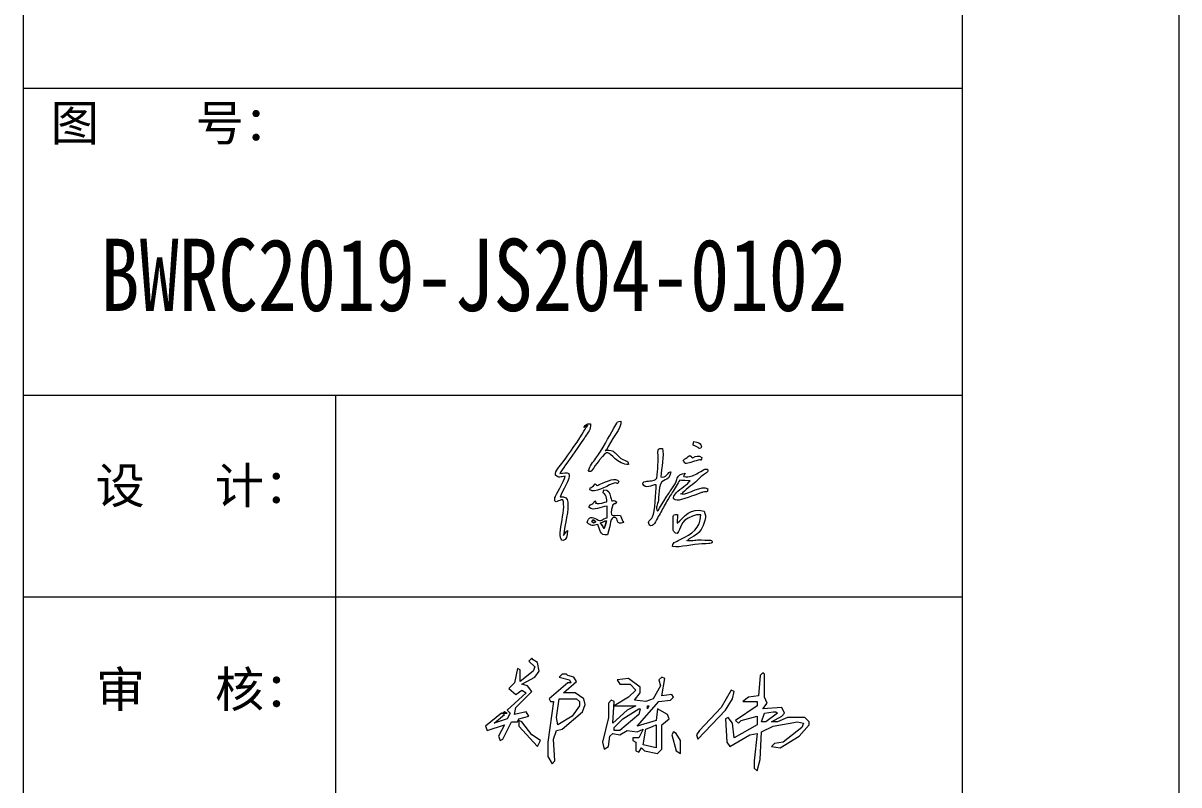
# Model space of a CAD drawing. Header units: millimetres. Extents: x 130143 to 328923, y 19139 to 134795.
# Drawn here: x 200195 to 206595, y 58775 to 62990 of the extents above; entities that cross this region are included whole.
import ezdxf
from ezdxf.enums import TextEntityAlignment as Align

# ---------------------------------------------------------------- set-up
doc = ezdxf.new("R2010")
doc.units = ezdxf.units.MM
doc.header["$LTSCALE"] = 10
doc.layers.add('邦威智能化', color=7, linetype='Continuous', lineweight=18)
doc.styles.get("Standard").update_dxf_attribs({"font": 'arial.ttf'})
doc.styles.add('仿宋体', font='', dxfattribs={"width": 0.8})
doc.styles.get('仿宋体').set_extended_font_data('宋体')

# ---------------------------------------------------------------- blocks, each defined once
blk = doc.blocks.new('图框')
for p, q in [((34698.4, 589.7), (34698.4, -29110.3)), ((34698.4, -14710), (41198.4, -14710)), ((34698.4, -16833.3), (41198.4, -16833.3)), ((36860.1, -16833.3), (36860.1, -23716)), ((34698.4, -18229.8), (41198.4, -18229.8))]:
    blk.add_line(p, q)
for points in [[(-2301.6, 1739.7), (42698.4, 1739.7), (42698.4, -30260.3), (-2301.6, -30260.3)], [(-801.6, 589.7), (41198.4, 589.7), (41198.4, -29110.3), (-801.6, -29110.3)]]:
    blk.add_lwpolyline(points, close=True)
blk.add_text('图       号：', height=245.65).set_placement((34889.6, -15073.6))
for s, p, p2 in [('设     计：', (35200, -17582.6), (36706.3, -17582.6)), ('审     核：', (35201.4, -18992.3), (36707.7, -18992.3))]:
    blk.add_text(s, height=245.65).set_placement(p, p2, align=Align.ALIGNED)
blk = doc.blocks.new('zcw')
at = {"linetype": 'Continuous', "elevation": 9684500}
for points in [[(448, 1160), (447, 1161), (445, 1159), (449, 1155), (448, 1152), (439, 1145), (439, 1153), (437, 1154), (435, 1144), (431, 1140), (436, 1136), (440, 1139), (443, 1137), (430, 1125), (432, 1123), (430, 1119), (421, 1116), (428, 1122), (426, 1123), (415, 1114), (416, 1111), (428, 1115), (424, 1107), (425, 1104), (427, 1105), (433, 1117), (437, 1117), (438, 1119), (445, 1121), (443, 1124), (435, 1122), (436, 1127), (447, 1138), (444, 1142), (440, 1143), (449, 1148), (452, 1152), (451, 1158), (448, 1160)], [(472, 1149), (471, 1150), (468, 1150), (466, 1148), (473, 1146), (474, 1144), (472, 1144), (459, 1133), (460, 1131), (462, 1131), (458, 1103), (458, 1093), (461, 1088), (463, 1090), (462, 1105), (464, 1111), (468, 1112), (482, 1124), (484, 1129), (483, 1133), (477, 1137), (469, 1137), (478, 1145), (476, 1148), (472, 1149)], [(539, 1147), (537, 1148), (535, 1146), (536, 1142), (531, 1133), (526, 1131), (518, 1132), (522, 1137), (522, 1141), (514, 1147), (506, 1146), (508, 1143), (515, 1143), (519, 1139), (514, 1134), (504, 1128), (519, 1128), (513, 1125), (503, 1116), (504, 1131), (502, 1132), (500, 1130), (500, 1120), (496, 1103), (497, 1098), (500, 1100), (501, 1107), (503, 1109), (508, 1108), (513, 1111), (520, 1110), (524, 1112), (521, 1106), (517, 1106), (517, 1104), (519, 1103), (519, 1097), (521, 1096), (523, 1099), (525, 1097), (534, 1095), (537, 1098), (537, 1115), (542, 1119), (541, 1122), (534, 1126), (533, 1118), (520, 1114), (535, 1131), (543, 1132), (545, 1134), (544, 1136), (537, 1135), (539, 1147)], [(608, 1150), (607, 1151), (605, 1149), (604, 1135), (597, 1134), (593, 1131), (603, 1131), (603, 1128), (588, 1118), (590, 1116), (592, 1118), (603, 1121), (603, 1115), (587, 1106), (586, 1116), (583, 1120), (581, 1119), (582, 1103), (584, 1100), (598, 1108), (603, 1109), (601, 1090), (601, 1085), (603, 1083), (605, 1091), (606, 1110), (614, 1114), (631, 1117), (635, 1116), (634, 1113), (621, 1103), (615, 1102), (613, 1100), (619, 1099), (632, 1107), (639, 1115), (639, 1117), (636, 1120), (624, 1120), (617, 1117), (613, 1117), (620, 1121), (622, 1123), (620, 1127), (607, 1126), (610, 1130), (608, 1134), (608, 1150)], [(587, 1138), (585, 1139), (578, 1127), (563, 1111), (561, 1108), (562, 1105), (581, 1125), (586, 1133), (587, 1138)], [(466, 1133), (474, 1133), (478, 1133), (480, 1131), (480, 1128), (475, 1121), (465, 1115), (464, 1120), (466, 1133)], [(430, 1123), (428, 1124), (427, 1123), (430, 1123)], [(521, 1126), (522, 1126), (521, 1122), (508, 1111), (504, 1111), (504, 1113), (510, 1119), (521, 1126)], [(527, 1128), (528, 1128), (527, 1126), (527, 1128)], [(614, 1124), (616, 1124), (617, 1123), (609, 1117), (606, 1117), (608, 1123), (614, 1124)], [(440, 1117), (438, 1118), (438, 1114), (451, 1100), (453, 1104), (447, 1108), (440, 1117)], [(531, 1114), (533, 1115), (533, 1099), (524, 1101), (526, 1112), (531, 1114)], [(547, 1109), (545, 1110), (544, 1108), (547, 1097), (550, 1095), (550, 1104), (547, 1109)]]:
    blk.add_lwpolyline(points, dxfattribs=at)

msp = doc.modelspace()

# ---------------------------------------------------------------- linework, layer by layer
at = {"layer": '邦威智能化'}
for points, knots in [([(203299.75487, 60753.25892, 0), (203299.75487, 60753.25892, 0), (203322.63902, 60763.92387, 0), (203322.63902, 60763.92387, 0), (203322.63902, 60763.92387, 0), (203311.41815, 60746.73612, 0), (203319.69405, 60769.10972, 0), (203300.601, 60731.92239, 0), (203300.601, 60731.92239, 0), (203281.18118, 60694.11257, 0), (203210.79303, 60599.25354, 0), (203183.98553, 60561.35337, 0), (203183.98553, 60561.35337, 0), (203169.16364, 60540.38775, 0), (203138.9118, 60511.41748, 0), (203142.44546, 60488.52092, 0), (203142.44546, 60488.52092, 0), (203162.98344, 60470.3987, 0), (203170.63178, 60479.21563, 0), (203196.94904, 60483.74295, 0), (203196.94904, 60483.74295, 0), (203189.78708, 60452.47886, 0), (203143.56181, 60377.80646, 0), (203140.07311, 60364.05678, 0), (203140.07311, 60364.05678, 0), (203135.93398, 60347.77417, 0), (203140.24923, 60381.65608, 0), (203138.85734, 60356.62352, 0), (203138.85734, 60356.62352, 0), (203137.09212, 60324.9186, 0), (203163.11709, 60353.45566, 0), (203182.85496, 60352.22165, 0), (203182.85496, 60352.22165, 0), (203207.53105, 60303.90849, 0), (203139.76943, 60128.20353, 0), (203185.8553, 60126.9886, 0), (203185.8553, 60126.9886, 0), (203204.1038, 60129.54979, 0), (203206.36634, 60151.5614, 0), (203210.31703, 60181.75852, 0), (203210.31703, 60181.75852, 0), (203197.57879, 60173.49198, 0), (203197.60424, 60166.79531, 0), (203187.34818, 60154.98259, 0), (203187.34818, 60154.98259, 0), (203195.06658, 60217.4877, 0), (203217.96582, 60297.75303, 0), (203210.92458, 60339.50373, 0), (203210.92458, 60339.50373, 0), (203206.95132, 60363.08906, 0), (203199.53416, 60369.59959, 0), (203168.44521, 60369.5134, 0), (203168.44521, 60369.5134, 0), (203178.84058, 60396.92923, 0), (203228.51103, 60470.66299, 0), (203217.78748, 60497.63448, 0), (203217.78748, 60497.63448, 0), (203203.7672, 60505.86843, 0), (203188.39699, 60498.80136, 0), (203166.82503, 60498.67928, 0), (203166.82503, 60498.67928, 0), (203166.82503, 60498.67928, 0), (203306.9198, 60700.40591, 0), (203306.9198, 60700.40591, 0), (203306.9198, 60700.40591, 0), (203323.43847, 60725.97115, 0), (203338.61388, 60739.88118, 0), (203336.7703, 60772.63608, 0), (203336.7703, 60772.63608, 0), (203312.86229, 60774.10837, 0), (203313.30654, 60768.50151, 0), (203299.75487, 60753.25892, 0)], [0, 0, 0, 0, 63236.3715441914, 63236.3715441914, 63236.3715441914, 63236.383559102, 126472.7430883828, 126472.7430883828, 126472.7430883828, 126472.7551032934, 189709.1146325744, 189709.1146325744, 189709.1146325744, 189709.1266474849, 252945.4861767659, 252945.4861767659, 252945.4861767659, 252945.4981916764, 316181.8577209573, 316181.8577209573, 316181.8577209573, 316181.8697358679, 379418.2292651488, 379418.2292651488, 379418.2292651488, 379418.2412800593, 442654.6008093401, 442654.6008093401, 442654.6008093401, 442654.6128242508, 505890.9723535322, 505890.9723535322, 505890.9723535322, 505890.9843684423, 569127.3438977232, 569127.3438977232, 569127.3438977232, 569127.3559126337, 632363.7154419145, 632363.7154419145, 632363.7154419145, 632363.7274568252, 695600.086986106, 695600.086986106, 695600.086986106, 695600.0990010167, 758836.458530298, 758836.458530298, 758836.458530298, 758836.4705452081, 822072.8300744889, 822072.8300744889, 822072.8300744889, 822072.8420893996, 885309.2016186803, 885309.2016186803, 885309.2016186803, 885309.213633591, 948545.5731628723, 948545.5731628723, 948545.5731628723, 948545.5851777823, 1011781.944707063, 1011781.944707063, 1011781.944707063, 1011781.956721974, 1075018.3162512539, 1075018.3162512539, 1075018.3162512539, 1075018.328266165, 1201491.0593396369, 1201491.0593396369, 1201491.0593396369, 1201491.0593396369]), ([(203547.59392, 60547.83801, 0), (203544.5909, 60580.64856, 0), (203529.72355, 60554.06394, 0), (203489.67021, 60594.94816, 0), (203489.67021, 60594.94816, 0), (203462.34551, 60622.83736, 0), (203467.04846, 60624.7879, 0), (203425.31044, 60627.75514, 0), (203425.31044, 60627.75514, 0), (203443.45453, 60678.71248, 0), (203515.87263, 60753.1793, 0), (203504.97756, 60787.56285, 0), (203504.97756, 60787.56285, 0), (203486.42327, 60787.93762, 0), (203485.41961, 60781.36644, 0), (203477.19985, 60767.89402, 0), (203477.19985, 60767.89402, 0), (203447.32854, 60718.92674, 0), (203418.18921, 60658.44189, 0), (203377.61976, 60596.92179, 0), (203377.61976, 60596.92179, 0), (203365.25834, 60578.17589, 0), (203343.08063, 60555.33957, 0), (203332.44169, 60532.30734, 0), (203332.44169, 60532.30734, 0), (203328.58361, 60523.95966, 0), (203317.93484, 60500.72482, 0), (203340.11724, 60509.73852, 0), (203340.11724, 60509.73852, 0), (203340.11724, 60509.73852, 0), (203386.79521, 60572.63759, 0), (203386.79521, 60572.63759, 0), (203386.79521, 60572.63759, 0), (203434.85871, 60635.54682, 0), (203432.7411, 60613.62538, 0), (203473.4914, 60579.02694, 0), (203473.4914, 60579.02694, 0), (203491.30097, 60563.90624, 0), (203520.34605, 60544.50932, 0), (203547.59392, 60547.83801, 0)], [0, 0, 0, 0, 62864.0991138088, 62864.0991138088, 62864.0991138088, 62864.1060288597, 125728.1982276177, 125728.1982276177, 125728.1982276177, 125728.2051426686, 188592.2973414265, 188592.2973414265, 188592.2973414265, 188592.3042564774, 251456.3964552355, 251456.3964552355, 251456.3964552355, 251456.4033702863, 314320.4955690442, 314320.4955690442, 314320.4955690442, 314320.5024840952, 377184.5946828533, 377184.5946828533, 377184.5946828533, 377184.601597904, 440048.6937966618, 440048.6937966618, 440048.6937966618, 440048.7007117129, 502912.792910471, 502912.792910471, 502912.792910471, 502912.7998255217, 565776.8920242796, 565776.8920242796, 565776.8920242796, 565776.8989393304, 691505.0902518975, 691505.0902518975, 691505.0902518975, 691505.0902518975]), ([(203909.22995, 60674.15676, 0), (203904.02794, 60649.20261, 0), (203898.60831, 60659.28896, 0), (203932.72795, 60641.43696, 0), (203932.72795, 60641.43696, 0), (203934.86871, 60640.32201, 0), (203935.66425, 60630.33128, 0), (203947.05684, 60638.6947, 0), (203947.05684, 60638.6947, 0), (203953.59506, 60643.49278, 0), (203956.91221, 60668.18797, 0), (203909.22995, 60674.15676, 0)], [0, 0, 0, 0, 60959.6537582816, 60959.6537582816, 60959.6537582816, 60959.6561966677, 121919.3075165632, 121919.3075165632, 121919.3075165632, 121919.3099549493, 243838.6150331264, 243838.6150331264, 243838.6150331264, 243838.6150331264]), ([(203421.7796, 60629.46754, 0), (203422.34454, 60629.98373, 0), (203422.90413, 60628.16972, 0), (203422.78344, 60627.41775, 0), (203422.78344, 60627.41775, 0), (203422.73374, 60627.10811, 0), (203423.20945, 60626.53832, 0), (203423.19266, 60626.57505, 0), (203423.19266, 60626.57505, 0), (203423.11157, 60626.7412, 0), (203412.3918, 60621.01487, 0), (203421.7796, 60629.46754, 0)], [0, 0, 0, 0, 59968.3634284476, 59968.3634284476, 59968.3634284476, 59968.3658271822, 119936.7268568953, 119936.7268568953, 119936.7268568953, 119936.7292556298, 239873.4537137906, 239873.4537137906, 239873.4537137906, 239873.4537137906]), ([(203703.52363, 60472.34947, 0), (203687.4354, 60450.38472, 0), (203660.9589, 60459.35318, 0), (203642.36127, 60453.9101, 0), (203642.36127, 60453.9101, 0), (203622.41177, 60448.0658, 0), (203633.29148, 60454.75332, 0), (203626.52879, 60441.48943, 0), (203626.52879, 60441.48943, 0), (203639.20933, 60407.66439, 0), (203676.16117, 60435.79748, 0), (203700.91763, 60435.61828, 0), (203700.91763, 60435.61828, 0), (203697.93661, 60394.64247, 0), (203694.38057, 60285.6308, 0), (203680.36963, 60258.092, 0), (203680.36963, 60258.092, 0), (203669.35512, 60236.4302, 0), (203648.7372, 60236.88097, 0), (203664.31852, 60212.29458, 0), (203664.31852, 60212.29458, 0), (203683.368, 60196.59486, 0), (203699.70404, 60237.10025, 0), (203712.36613, 60259.59223, 0), (203712.36613, 60259.59223, 0), (203725.01737, 60282.05193, 0), (203737.33233, 60303.47663, 0), (203750.36995, 60327.67223, 0), (203750.36995, 60327.67223, 0), (203763.40669, 60351.8623, 0), (203776.47813, 60372.87634, 0), (203789.79333, 60393.46557, 0), (203789.79333, 60393.46557, 0), (203801.41273, 60411.44011, 0), (203819.87999, 60446.28339, 0), (203831.22595, 60460.11612, 0), (203831.22595, 60460.11612, 0), (203831.22595, 60460.11612, 0), (203888.48735, 60457.25492, 0), (203888.48735, 60457.25492, 0), (203888.48735, 60457.25492, 0), (203872.76533, 60434.70959, 0), (203835.6547, 60416.93011, 0), (203811.80978, 60391.16255, 0), (203811.80978, 60391.16255, 0), (203797.94172, 60376.17493, 0), (203781.77831, 60352.01029, 0), (203816.79428, 60349.56615, 0), (203816.79428, 60349.56615, 0), (203838.21481, 60348.07341, 0), (203915.15348, 60379.3962, 0), (203942.32899, 60388.49326, 0), (203942.32899, 60388.49326, 0), (203944.99539, 60389.38112, 0), (203951.98854, 60391.85451, 0), (203952.31661, 60391.95499, 0), (203952.31661, 60391.95499, 0), (203952.31661, 60391.95499, 0), (203959.16395, 60393.87329, 0), (203959.16395, 60393.87329, 0), (203959.16395, 60393.87329, 0), (203990.04062, 60401.25896, 0), (203980.57401, 60389.52371, 0), (203986.99352, 60412.41646, 0), (203986.99352, 60412.41646, 0), (203951.59103, 60436.16306, 0), (203881.61157, 60382.43748, 0), (203842.28544, 60384.21221, 0), (203842.28544, 60384.21221, 0), (203854.76462, 60403.58577, 0), (203898.31873, 60432.74634, 0), (203917.94781, 60450.41081, 0), (203917.94781, 60450.41081, 0), (203952.75837, 60481.74044, 0), (203936.70354, 60473.23488, 0), (203974.47757, 60498.75182, 0), (203974.47757, 60498.75182, 0), (203979.03752, 60501.82561, 0), (203981.39073, 60502.28164, 0), (203983.98393, 60507.23649, 0), (203983.98393, 60507.23649, 0), (203987.79592, 60514.51962, 0), (203992.63544, 60526.08441, 0), (203969.59218, 60522.44952, 0), (203969.59218, 60522.44952, 0), (203969.59218, 60522.44952, 0), (203925.78404, 60496.65333, 0), (203925.78404, 60496.65333, 0), (203925.78404, 60496.65333, 0), (203902.67229, 60484.64101, 0), (203885.61844, 60476.30715, 0), (203853.81307, 60481.15687, 0), (203853.81307, 60481.15687, 0), (203851.61878, 60492.1151, 0), (203850.88503, 60474.92859, 0), (203861.66571, 60500.116, 0), (203861.66571, 60500.116, 0), (203861.66571, 60500.116, 0), (203831.05715, 60490.54907, 0), (203831.05715, 60490.54907, 0), (203831.05715, 60490.54907, 0), (203806.29343, 60470.61201, 0), (203831.53924, 60468.81723, 0), (203779.07961, 60402.22941, 0), (203779.07961, 60402.22941, 0), (203779.07961, 60402.22941, 0), (203707.67433, 60288.77173, 0), (203707.67433, 60288.77173, 0), (203707.67433, 60288.77173, 0), (203696.26628, 60311.37246, 0), (203708.3682, 60321.50503, 0), (203712.52694, 60350.63084, 0), (203712.52694, 60350.63084, 0), (203715.76256, 60373.26328, 0), (203714.46623, 60393.52639, 0), (203719.56956, 60420.6573, 0), (203719.56956, 60420.6573, 0), (203731.30771, 60482.97662, 0), (203769.07548, 60440.6443, 0), (203781.20224, 60507.8583, 0), (203781.20224, 60507.8583, 0), (203767.04045, 60504.99848, 0), (203775.36419, 60503.28814, 0), (203758.36624, 60488.09392, 0), (203758.36624, 60488.09392, 0), (203749.94416, 60480.56954, 0), (203741.73817, 60476.15826, 0), (203726.12362, 60478.66448, 0), (203726.12362, 60478.66448, 0), (203729.16265, 60524.70145, 0), (203745.70861, 60601.10888, 0), (203735.35247, 60635.28115, 0), (203735.35247, 60635.28115, 0), (203711.1601, 60637.80864, 0), (203709.96307, 60633.3897, 0), (203710.61106, 60614.84707, 0), (203710.61106, 60614.84707, 0), (203712.20076, 60569.16747, 0), (203710.61914, 60517.75804, 0), (203703.52363, 60472.34947, 0)], [0, 0, 0, 0, 64976.7486712623, 64976.7486712623, 64976.7486712623, 64976.7720628918, 129953.4973425245, 129953.4973425245, 129953.4973425245, 129953.5207341541, 194930.2460137866, 194930.2460137866, 194930.2460137866, 194930.2694054161, 259906.994685049, 259906.994685049, 259906.994685049, 259907.0180766784, 324883.7433563112, 324883.7433563112, 324883.7433563112, 324883.7667479406, 389860.4920275732, 389860.4920275732, 389860.4920275732, 389860.515419203, 454837.2406988354, 454837.2406988354, 454837.2406988354, 454837.2640904649, 519813.9893700979, 519813.9893700979, 519813.9893700979, 519814.0127617272, 584790.7380413599, 584790.7380413599, 584790.7380413599, 584790.7614329894, 649767.4867126222, 649767.4867126222, 649767.4867126222, 649767.5101042517, 714744.2353838845, 714744.2353838845, 714744.2353838845, 714744.2587755141, 779720.9840551466, 779720.9840551466, 779720.9840551466, 779721.0074467759, 844697.7327264088, 844697.7327264088, 844697.7327264088, 844697.7561180386, 909674.4813976713, 909674.4813976713, 909674.4813976713, 909674.5047893005, 974651.2300689331, 974651.2300689331, 974651.2300689331, 974651.2534605631, 1039627.978740195, 1039627.978740195, 1039627.978740195, 1039628.002131825, 1104604.727411458, 1104604.727411458, 1104604.727411458, 1104604.7508030869, 1169581.4760827201, 1169581.4760827201, 1169581.4760827201, 1169581.499474349, 1234558.2247539819, 1234558.2247539819, 1234558.2247539819, 1234558.248145612, 1299534.973425244, 1299534.973425244, 1299534.973425244, 1299534.996816874, 1364511.722096506, 1364511.722096506, 1364511.722096506, 1364511.745488137, 1429488.470767769, 1429488.470767769, 1429488.470767769, 1429488.4941593979, 1494465.2194390311, 1494465.2194390311, 1494465.2194390311, 1494465.24283066, 1559441.9681102929, 1559441.9681102929, 1559441.9681102929, 1559441.991501923, 1624418.7167815559, 1624418.7167815559, 1624418.7167815559, 1624418.740173185, 1689395.465452818, 1689395.465452818, 1689395.465452818, 1689395.4888444471, 1754372.21412408, 1754372.21412408, 1754372.21412408, 1754372.2375157089, 1819348.9627953421, 1819348.9627953421, 1819348.9627953421, 1819348.986186971, 1884325.7114666039, 1884325.7114666039, 1884325.7114666039, 1884325.7348582339, 1949302.460137866, 1949302.460137866, 1949302.460137866, 1949302.483529496, 2014279.208809128, 2014279.208809128, 2014279.208809128, 2014279.2322007581, 2079255.957480391, 2079255.957480391, 2079255.957480391, 2079255.980872019, 2144232.7061516531, 2144232.7061516531, 2144232.7061516531, 2144232.7295432831, 2209209.4548229151, 2209209.4548229151, 2209209.4548229151, 2209209.4782145452, 2339162.9521654402, 2339162.9521654402, 2339162.9521654402, 2339162.9521654402]), ([(203903.08121, 60585.42344, 0), (203885.10097, 60594.46314, 0), (203906.30283, 60584.61142, 0), (203886.94245, 60597.80879, 0), (203886.94245, 60597.80879, 0), (203859.89185, 60576.02683, 0), (203862.59979, 60585.79554, 0), (203850.71658, 60569.28693, 0), (203850.71658, 60569.28693, 0), (203850.71658, 60569.28693, 0), (203860.50998, 60553.87048, 0), (203860.50998, 60553.87048, 0), (203860.50998, 60553.87048, 0), (203880.93436, 60552.07255, 0), (203902.78224, 60564.51458, 0), (203933.75058, 60571.65868, 0), (203933.75058, 60571.65868, 0), (203957.55144, 60577.15139, 0), (203946.83096, 60562.79857, 0), (203953.17716, 60585.9413, 0), (203953.17716, 60585.9413, 0), (203936.65643, 60599.69245, 0), (203919.88897, 60593.95561, 0), (203903.08121, 60585.42344, 0)], [0, 0, 0, 0, 62845.6316087182, 62845.6316087182, 62845.6316087182, 62845.6360079124, 125691.2632174364, 125691.2632174364, 125691.2632174364, 125691.2676166306, 188536.8948261548, 188536.8948261548, 188536.8948261548, 188536.8992253489, 251382.5264348729, 251382.5264348729, 251382.5264348729, 251382.5308340671, 314228.1580435912, 314228.1580435912, 314228.1580435912, 314228.1624427854, 439919.4212610275, 439919.4212610275, 439919.4212610275, 439919.4212610275]), ([(203362.04416, 60440.72829, 0), (203333.96295, 60402.13643, 0), (203341.23991, 60437.40327, 0), (203333.14645, 60406.87288, 0), (203333.14645, 60406.87288, 0), (203361.74915, 60389.7022, 0), (203420.64807, 60425.55959, 0), (203457.23421, 60440.99011, 0), (203457.23421, 60440.99011, 0), (203490.5428, 60455.04669, 0), (203482.71335, 60428.38737, 0), (203493.27491, 60453.26965, 0), (203493.27491, 60453.26965, 0), (203475.11625, 60480.84467, 0), (203434.63461, 60456.09128, 0), (203385.60469, 60436.56101, 0), (203385.60469, 60436.56101, 0), (203363.75002, 60427.85769, 0), (203381.65608, 60427.18995, 0), (203362.04416, 60440.72829, 0)], [0, 0, 0, 0, 61780.3302931983, 61780.3302931983, 61780.3302931983, 61780.3340000182, 123560.6605863967, 123560.6605863967, 123560.6605863967, 123560.6642932165, 185340.990879595, 185340.990879595, 185340.990879595, 185340.9945864149, 247121.3211727934, 247121.3211727934, 247121.3211727934, 247121.3248796133, 370681.9817591901, 370681.9817591901, 370681.9817591901, 370681.9817591901]), ([(203427.99462, 60341.36411, 0), (203418.37726, 60339.2552, 0), (203381.2549, 60327.72778, 0), (203374.0805, 60330.90977, 0), (203374.0805, 60330.90977, 0), (203352.29616, 60340.56006, 0), (203378.98335, 60323.78758, 0), (203367.48802, 60337.15182, 0), (203367.48802, 60337.15182, 0), (203367.48802, 60337.15182, 0), (203361.52138, 60345.87969, 0), (203361.52138, 60345.87969, 0), (203361.52138, 60345.87969, 0), (203355.59388, 60337.96059, 0), (203361.97293, 60344.73527, 0), (203354.6414, 60336.97346, 0), (203354.6414, 60336.97346, 0), (203353.78695, 60336.06702, 0), (203350.7629, 60332.95088, 0), (203349.72066, 60332.04055, 0), (203349.72066, 60332.04055, 0), (203332.35778, 60316.9049, 0), (203336.76615, 60333.73415, 0), (203327.04554, 60310.62825, 0), (203327.04554, 60310.62825, 0), (203359.21663, 60286.25464, 0), (203390.25314, 60315.02523, 0), (203428.57148, 60316.26511, 0), (203428.57148, 60316.26511, 0), (203428.57148, 60316.26511, 0), (203428.81647, 60252.41944, 0), (203428.81647, 60252.41944, 0), (203428.81647, 60252.41944, 0), (203400.38279, 60246.79121, 0), (203396.22881, 60227.76589, 0), (203371.53501, 60244.20141, 0), (203371.53501, 60244.20141, 0), (203346.67669, 60260.74273, 0), (203324.02714, 60260.23212, 0), (203319.12968, 60226.7159, 0), (203319.12968, 60226.7159, 0), (203336.99899, 60206.7023, 0), (203352.94732, 60207.79506, 0), (203376.7454, 60215.28464, 0), (203376.7454, 60215.28464, 0), (203389.34426, 60189.85545, 0), (203387.36755, 60152.27459, 0), (203430.42935, 60157.76687, 0), (203430.42935, 60157.76687, 0), (203450.44576, 60216.74971, 0), (203443.81075, 60258.76983, 0), (203471.77044, 60255.01378, 0), (203471.77044, 60255.01378, 0), (203492.59114, 60252.22209, 0), (203475.51689, 60209.69697, 0), (203520.03963, 60226.41154, 0), (203520.03963, 60226.41154, 0), (203515.64897, 60241.00053, 0), (203520.26435, 60226.85757, 0), (203514.84396, 60236.30314, 0), (203514.84396, 60236.30314, 0), (203514.84396, 60236.30314, 0), (203502.1379, 60264.5627, 0), (203502.1379, 60264.5627, 0), (203502.1379, 60264.5627, 0), (203459.39158, 60274.00435, 0), (203439.51228, 60240.96443, 0), (203459.59662, 60324.22248, 0), (203459.59662, 60324.22248, 0), (203479.24085, 60335.37343, 0), (203471.84415, 60323.28325, 0), (203480.83163, 60341.22082, 0), (203480.83163, 60341.22082, 0), (203449.47006, 60359.25969, 0), (203457.62621, 60328.55429, 0), (203447.61495, 60369.5396, 0), (203447.61495, 60369.5396, 0), (203442.59375, 60390.0943, 0), (203438.51761, 60407.80895, 0), (203410.5998, 60408.11557, 0), (203410.5998, 60408.11557, 0), (203403.65639, 60380.93404, 0), (203407.26931, 60398.99127, 0), (203419.09837, 60378.34207, 0), (203419.09837, 60378.34207, 0), (203425.45577, 60367.24311, 0), (203428.2314, 60356.83247, 0), (203427.99462, 60341.36411, 0)], [0, 0, 0, 0, 64298.1358702681, 64298.1358702681, 64298.1358702681, 64298.1506588393, 128596.2717405363, 128596.2717405363, 128596.2717405363, 128596.2865291074, 192894.4076108042, 192894.4076108042, 192894.4076108042, 192894.4223993754, 257192.5434810724, 257192.5434810724, 257192.5434810724, 257192.5582696438, 321490.6793513406, 321490.6793513406, 321490.6793513406, 321490.6941399118, 385788.8152216086, 385788.8152216086, 385788.8152216086, 385788.8300101798, 450086.9510918767, 450086.9510918767, 450086.9510918767, 450086.9658804479, 514385.0869621447, 514385.0869621447, 514385.0869621447, 514385.101750716, 578683.2228324129, 578683.2228324129, 578683.2228324129, 578683.2376209841, 642981.3587026811, 642981.3587026811, 642981.3587026811, 642981.3734912523, 707279.494572949, 707279.494572949, 707279.494572949, 707279.5093615205, 771577.6304432173, 771577.6304432173, 771577.6304432173, 771577.6452317887, 835875.766313485, 835875.766313485, 835875.766313485, 835875.7811020566, 900173.9021837534, 900173.9021837534, 900173.9021837534, 900173.9169723248, 964472.038054022, 964472.038054022, 964472.038054022, 964472.0528425936, 1028770.1739242889, 1028770.1739242889, 1028770.1739242889, 1028770.188712861, 1093068.309794558, 1093068.309794558, 1093068.309794558, 1093068.324583129, 1157366.4456648261, 1157366.4456648261, 1157366.4456648261, 1157366.4604533969, 1221664.581535094, 1221664.581535094, 1221664.581535094, 1221664.596323665, 1285962.7174053621, 1285962.7174053621, 1285962.7174053621, 1285962.7321939331, 1350260.8532756299, 1350260.8532756299, 1350260.8532756299, 1350260.868064201, 1478857.1250161659, 1478857.1250161659, 1478857.1250161659, 1478857.1250161659]), ([(203836.35124, 60386.92291, 0), (203836.35124, 60386.92291, 0), (203838.1136, 60384.12181, 0), (203838.1136, 60384.12181, 0), (203838.1136, 60384.12181, 0), (203837.91844, 60384.42538, 0), (203835.4361, 60386.30979, 0), (203836.35124, 60386.92291, 0)], [0, 0, 0, 0, 57655.0371334166, 57655.0371334166, 57655.0371334166, 57655.0388630677, 172965.1114002499, 172965.1114002499, 172965.1114002499, 172965.1114002499]), ([(203817.49916, 60222.57764, 0), (203817.49916, 60222.57764, 0), (203817.7521, 60271.71614, 0), (203817.7521, 60271.71614, 0), (203817.7521, 60271.71614, 0), (203785.3893, 60270.19529, 0), (203796.23827, 60257.15032, 0), (203795.07397, 60220.42594, 0), (203795.07397, 60220.42594, 0), (203794.12019, 60190.34899, 0), (203788.81762, 60170.4928, 0), (203817.66267, 60166.17494, 0), (203817.66267, 60166.17494, 0), (203840.41954, 60190.99414, 0), (203827.09602, 60234.70035, 0), (203901.22059, 60262.13032, 0), (203901.22059, 60262.13032, 0), (203918.02014, 60268.34976, 0), (203926.59445, 60271.06281, 0), (203948.38223, 60268.81919, 0), (203948.38223, 60268.81919, 0), (203944.11322, 60191.47915, 0), (203898.98385, 60163.70576, 0), (203837.04166, 60133.76462, 0), (203837.04166, 60133.76462, 0), (203827.6277, 60129.2126, 0), (203818.14595, 60124.90966, 0), (203809.28607, 60119.92274, 0), (203809.28607, 60119.92274, 0), (203795.46226, 60112.1367, 0), (203793.9635, 60112.58711, 0), (203791.51239, 60093.00489, 0), (203791.51239, 60093.00489, 0), (203833.84022, 60086.7158, 0), (203906.36084, 60108.499, 0), (203954.01334, 60108.10456, 0), (203954.01334, 60108.10456, 0), (203954.01334, 60108.10456, 0), (203998.22333, 60110.50298, 0), (203998.22333, 60110.50298, 0), (203998.22333, 60110.50298, 0), (204010.27759, 60113.6954, 0), (204003.12368, 60110.85645, 0), (204011.22346, 60115.63076, 0), (204011.22346, 60115.63076, 0), (204007.60559, 60135.52917, 0), (204010.70062, 60125.58906, 0), (203951.20454, 60130.18149, 0), (203951.20454, 60130.18149, 0), (203918.30272, 60132.72301, 0), (203906.43394, 60124.85572, 0), (203873.53382, 60127.26652, 0), (203873.53382, 60127.26652, 0), (203898.48903, 60153.34362, 0), (203948.88491, 60152.51453, 0), (203969.53674, 60237.40001, 0), (203969.53674, 60237.40001, 0), (203976.57723, 60266.35254, 0), (203973.32167, 60266.0697, 0), (203966.52918, 60290.14723, 0), (203966.52918, 60290.14723, 0), (203887.20067, 60312.34595, 0), (203858.27309, 60257.84477, 0), (203817.49916, 60222.57764, 0)], [0, 0, 0, 0, 64880.2401177118, 64880.2401177118, 64880.2401177118, 64880.2511473526, 129760.4802354235, 129760.4802354235, 129760.4802354235, 129760.4912650644, 194640.7203531353, 194640.7203531353, 194640.7203531353, 194640.7313827761, 259520.9604708471, 259520.9604708471, 259520.9604708471, 259520.9715004879, 324401.200588559, 324401.200588559, 324401.200588559, 324401.2116181997, 389281.4407062708, 389281.4407062708, 389281.4407062708, 389281.4517359115, 454161.6808239825, 454161.6808239825, 454161.6808239825, 454161.6918536234, 519041.9209416943, 519041.9209416943, 519041.9209416943, 519041.931971335, 583922.161059406, 583922.161059406, 583922.161059406, 583922.1720890471, 648802.4011771178, 648802.4011771178, 648802.4011771178, 648802.412206759, 713682.6412948297, 713682.6412948297, 713682.6412948297, 713682.6523244705, 778562.8814125418, 778562.8814125418, 778562.8814125418, 778562.8924421823, 843443.1215302534, 843443.1215302534, 843443.1215302534, 843443.1325598941, 908323.3616479648, 908323.3616479648, 908323.3616479648, 908323.3726776059, 973203.6017656769, 973203.6017656769, 973203.6017656769, 973203.6127953173, 1102964.0820011001, 1102964.0820011001, 1102964.0820011001, 1102964.0820011001]), ([(203344.3581, 60232.26874, 0), (203348.96126, 60246.2479, 0), (203360.06044, 60235.99861, 0), (203365.4922, 60230.33421, 0), (203365.4922, 60230.33421, 0), (203354.01112, 60225.05904, 0), (203357.23388, 60222.06325, 0), (203344.3581, 60232.26874, 0)], [0, 0, 0, 0, 56750.7803422367, 56750.7803422367, 56750.7803422367, 56750.7820447601, 170252.34102671, 170252.34102671, 170252.34102671, 170252.34102671]), ([(203391.25613, 60223.35744, 0), (203400.50228, 60226.26325, 0), (203415.28216, 60232.90329, 0), (203424.95134, 60236.50121, 0), (203424.95134, 60236.50121, 0), (203424.95134, 60236.50121, 0), (203413.19976, 60192.68505, 0), (203413.19976, 60192.68505, 0), (203413.19976, 60192.68505, 0), (203404.13023, 60204.37813, 0), (203401.05524, 60211.89889, 0), (203391.25613, 60223.35744, 0)], [0, 0, 0, 0, 60051.8187215769, 60051.8187215769, 60051.8187215769, 60051.8211236496, 120103.6374431538, 120103.6374431538, 120103.6374431538, 120103.6398452266, 240207.2748863077, 240207.2748863077, 240207.2748863077, 240207.2748863077]), ([(203869.48847, 60127.57552, 0), (203869.89245, 60127.76023, 0), (203870.58093, 60127.17331, 0), (203870.51635, 60126.73561, 0), (203870.51635, 60126.73561, 0), (203870.48707, 60126.55314, 0), (203870.94196, 60126.38371, 0), (203870.93732, 60126.39013, 0), (203870.93732, 60126.39013, 0), (203870.8522, 60126.46051, 0), (203863.55932, 60124.84059, 0), (203869.48847, 60127.57552, 0)], [0, 0, 0, 0, 61110.2348657455, 61110.2348657455, 61110.2348657455, 61110.2373101549, 122220.4697314911, 122220.4697314911, 122220.4697314911, 122220.4721759005, 244440.9394629822, 244440.9394629822, 244440.9394629822, 244440.9394629822])]:
    msp.add_open_spline(points, degree=3, knots=knots, dxfattribs=at)
at = {"layer": '邦威智能化', "color": 7}
for points, knots in [([(203344.3581, 60232.26874, 0), (203357.23388, 60222.06325, 0), (203354.01112, 60225.05904, 0), (203365.4922, 60230.33421, 0), (203365.4922, 60230.33421, 0), (203360.06044, 60235.99861, 0), (203348.96126, 60246.2479, 0), (203344.3581, 60232.26874, 0)], [0, 0, 0, 0, 56751.4975934215, 56751.4975934215, 56751.4975934215, 56751.4992959664, 170254.4927802645, 170254.4927802645, 170254.4927802645, 170254.4927802645]), ([(203391.25613, 60223.35744, 0), (203401.05524, 60211.89889, 0), (203404.13023, 60204.37813, 0), (203413.19976, 60192.68505, 0), (203413.19976, 60192.68505, 0), (203413.19976, 60192.68505, 0), (203424.95134, 60236.50121, 0), (203424.95134, 60236.50121, 0), (203424.95134, 60236.50121, 0), (203415.28216, 60232.90329, 0), (203400.50228, 60226.26325, 0), (203391.25613, 60223.35744, 0)], [0, 0, 0, 0, 60056.6802322567, 60056.6802322567, 60056.6802322567, 60056.6826345239, 120113.3604645134, 120113.3604645134, 120113.3604645134, 120113.3628667806, 240226.7209290268, 240226.7209290268, 240226.7209290268, 240226.7209290268])]:
    msp.add_open_spline(points, degree=3, knots=knots, dxfattribs=at)

# ---------------------------------------------------------------- block references
at = {"layer": '邦威智能化', "xscale": 0.8000000000029104, "yscale": 0.7999999999992724, "zscale": 0.8}
msp.add_blockref('图框', (172436.23325, 74398.66925, 0), dxfattribs=at)
at = {"layer": '邦威智能化', "linetype": 'Continuous', "xscale": 8, "yscale": 8, "zscale": 8}
msp.add_blockref('zcw', (199435.73997, 50187.33707, 0), dxfattribs=at)

# ---------------------------------------------------------------- texts
at = {"layer": '邦威智能化', "color": 0, "insert": (200622.46377, 61390.59669, 0), "char_height": 400, "width": 6746.6666667, "attachment_point": 7, "style": '仿宋体'}
msp.add_mtext('BWRC2019-JS204-0102', dxfattribs=at)

doc.saveas('drawing.dxf')
